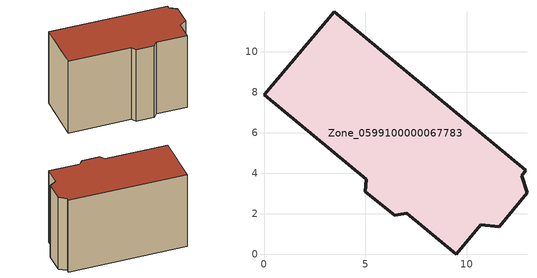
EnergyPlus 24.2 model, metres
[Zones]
Zone_0599100000067783
 floor ground (C_G): 12.71,3.89 12.97,3.03 11.59,1.37 10.69,1.46 9.48,0 7.04,2.03 6.45,1.94 5,3.1 5.03,3.7 0,7.88 3.47,11.98 12.92,4.14 z0
 wall outside (C_F): 5.03,3.7 5,3.1 6.45,1.94 7.04,2.03 9.48,0 10.69,1.46 11.59,1.37 12.97,3.03 12.71,3.89 12.92,4.14 3.47,11.98 0,7.88 5.03,3.7 z0:8.46
 roof outside (C_R): 3.47,11.98 0,7.88 5.03,3.7 5,3.1 6.45,1.94 7.04,2.03 9.48,0 10.69,1.46 11.59,1.37 12.97,3.03 12.71,3.89 12.92,4.14 z8.46
[BUILDING]
Pand.0599100000067783: North Axis=0; Terrain=City; Loads Convergence Tolerance Value=0.04; Temperature Convergence Tolerance Value=0.4; Solar Distribution=FullExterior; Maximum Number of Warmup Days=25; Minimum Number of Warmup Days=1
[Site:Location]
Rotterdam.The.Hague.AP_ZH_NLD Design_Conditions: Latitude=51.96; Longitude=4.45; Time Zone=1; Elevation=-4.5
[SITE:GROUNDTEMPERATURE:BUILDINGSURFACE]
18, 18, 18, 18, 18, 18, 18, 18, 18, 18, 18, 18
[MATERIAL] Thermal Absorptance=0.9; Solar Absorptance=0.7; Visible Absorptance=0.7
Name | Roughness | Thickness | Conductivity | Density | Specific Heat
G.TI.1946 | MediumSmooth | 0.15 | 1 | 540 | 1210
F.TI.1946 | Rough | 0.3 | 0.857143 | 1920 | 840
R.TI.1946 | MediumRough | 0.2 | 0.1 | 1500 | 1000
[CONSTRUCTION]
C_G: G.TI.1946
C_F: F.TI.1946
C_R: R.TI.1946
[ZONE]
Zone_0599100000067783: Type=1; Multiplier=1; Ceiling Height=Autocalculate; Volume=Autocalculate; Floor Area=autocalculate; Part of Total Floor Area=Yes
[ZONEINFILTRATION:DESIGNFLOWRATE]
Infil_Zone_0599100000067783: Zone or ZoneList or Space or SpaceList=Zone_0599100000067783; Schedule=AlwaysOn; Design Flow Rate Calculation Method=Flow/Area; Flow Rate per Floor Area=0.003; Constant Term Coefficient=1; Temperature Term Coefficient=0; Velocity Term Coefficient=0; Velocity Squared Term Coefficient=0
[HVACTEMPLATE:ZONE:IDEALLOADSAIRSYSTEM]
Zone_0599100000067783: Maximum Heating Supply Air Temperature=50; Minimum Cooling Supply Air Temperature=13; Maximum Heating Supply Air Humidity Ratio=0.0156; Minimum Cooling Supply Air Humidity Ratio=0.0077; Heating Limit=NoLimit; Cooling Limit=NoLimit; Dehumidification Control Type=ConstantSensibleHeatRatio; Cooling Sensible Heat Ratio=0.7; Dehumidification Setpoint=60; Humidification Control Type=None; Humidification Setpoint=30; Outdoor Air Method=None; Outdoor Air Flow Rate per Person=0.00944; Outdoor Air Flow Rate per Zone Floor Area=0; Outdoor Air Flow Rate per Zone=0; Demand Controlled Ventilation Type=None; Outdoor Air Economizer Type=NoEconomizer; Heat Recovery Type=None; Sensible Heat Recovery Effectiveness=0.7; Latent Heat Recovery Effectiveness=0.65
[ZONECONTROL:THERMOSTAT]
ThermostatControl_Zone_0599100000067783: Zone or ZoneList=Zone_0599100000067783; Control Type Schedule=DualSetpointControlType; Control 1=Thermostat_Zone_0599100000067783; Temperature Difference Between Cutout And Setpoint=0
[THERMOSTATSETPOINT:DUALSETPOINT]
Thermostat_Zone_0599100000067783: Heating Setpoint Temperature Schedule=HeatingSetpoint_Zone_0599100000067783; Cooling Setpoint Temperature Schedule=CoolingSetpoint_Zone_0599100000067783
[SCHEDULE:COMPACT]
HeatingSetpoint_Zone_0599100000067783: Through: 12/31, For: AllDays, Until: 24:00, 21
CoolingSetpoint_Zone_0599100000067783: Through: 12/31, For: AllDays, Until: 24:00, 24
DualSetpointControlType: Through: 12/31, For: AllDays, Until: 24:00, 4
AlwaysOn: Through: 12/31, For: AllDays, Until: 24:00, 1
